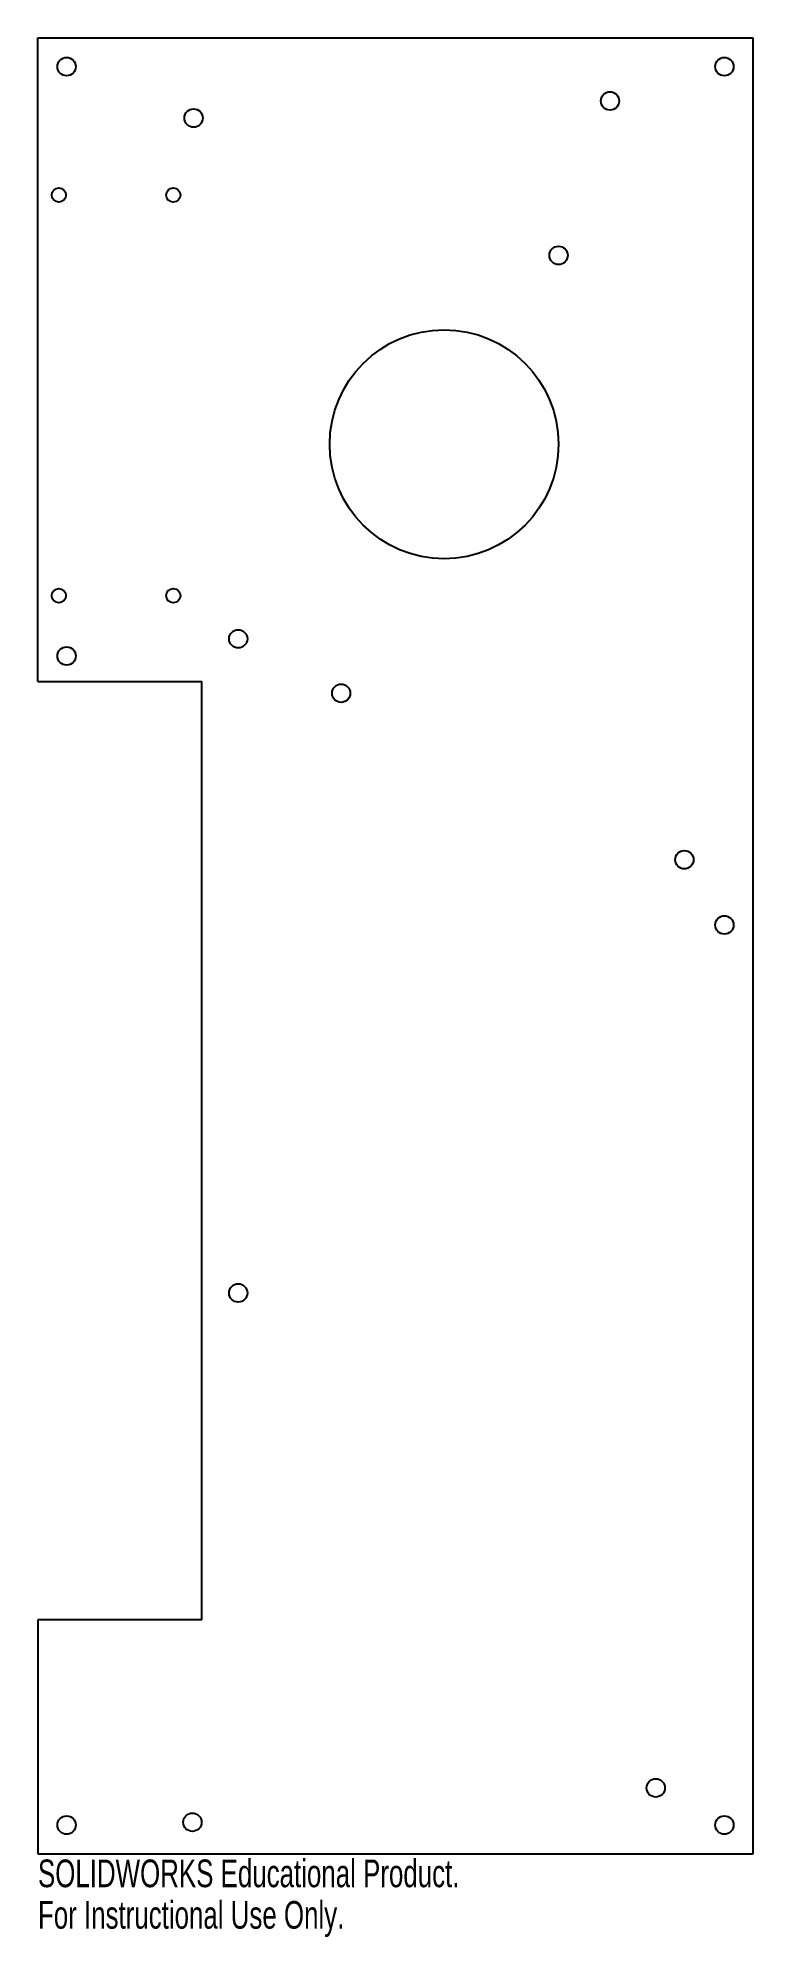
# Model space of a CAD drawing. Header units: millimetres. Extents: x -35 to 90, y -113 to 219.
import ezdxf

# ---------------------------------------------------------------- set-up
doc = ezdxf.new("R2010")
doc.units = ezdxf.units.MM
doc.styles.add('SLDTEXTSTYLE0', font='TXT', dxfattribs={"width": 0.7})

msp = doc.modelspace()

# ---------------------------------------------------------------- linework, layer by layer
at = {"color": 7, "linetype": 'Continuous', "lineweight": 25}
for p, q in [((-35, 219.3), (90, 219.3)), ((-35, 106.85), (-35, 219.3)), ((90, -98), (90, 219.3)), ((-35, 106.85), (-6.35, 106.85)), ((-6.35, -57.15), (-6.35, 106.85)), ((-6.35, -57.15), (-35, -57.15)), ((-35, -57.15), (-35, -98)), ((-35, -98), (90, -98))]:
    msp.add_line(p, q, dxfattribs=at)
for centre, radius in [((-30, 214.3), 1.6), ((85, 214.3), 1.6), ((65, 208.3), 1.6), ((-7.8, 205.3), 1.6), ((-31.35, 191.85), 1.25), ((-11.35, 191.85), 1.25), ((56, 181.3), 1.6), ((36, 148.3), 20), ((-31.35, 121.85), 1.25), ((-11.35, 121.85), 1.25), ((-30, 111.3), 1.6), ((0, 114.3), 1.6), ((18, 104.8), 1.6), ((78, 75.7), 1.6), ((85, 64.3), 1.6), ((0, 0), 1.6), ((73, -86.5), 1.6), ((-30, -93), 1.6), ((-8, -92.5), 1.6), ((85, -93), 1.6)]:
    msp.add_circle(centre, radius, dxfattribs=at)

# ---------------------------------------------------------------- texts
at = {"color": 7, "linetype": 'Continuous', "char_height": 4.8336, "attachment_point": 1, "style": 'SLDTEXTSTYLE0'}
for s, insert in [('SOLIDWORKS Educational Product.', (-35, -99.02)), ('For Instructional Use Only.', (-35, -106.27))]:
    msp.add_mtext(s, dxfattribs=dict(at, insert=insert))

doc.saveas('drawing.dxf')
